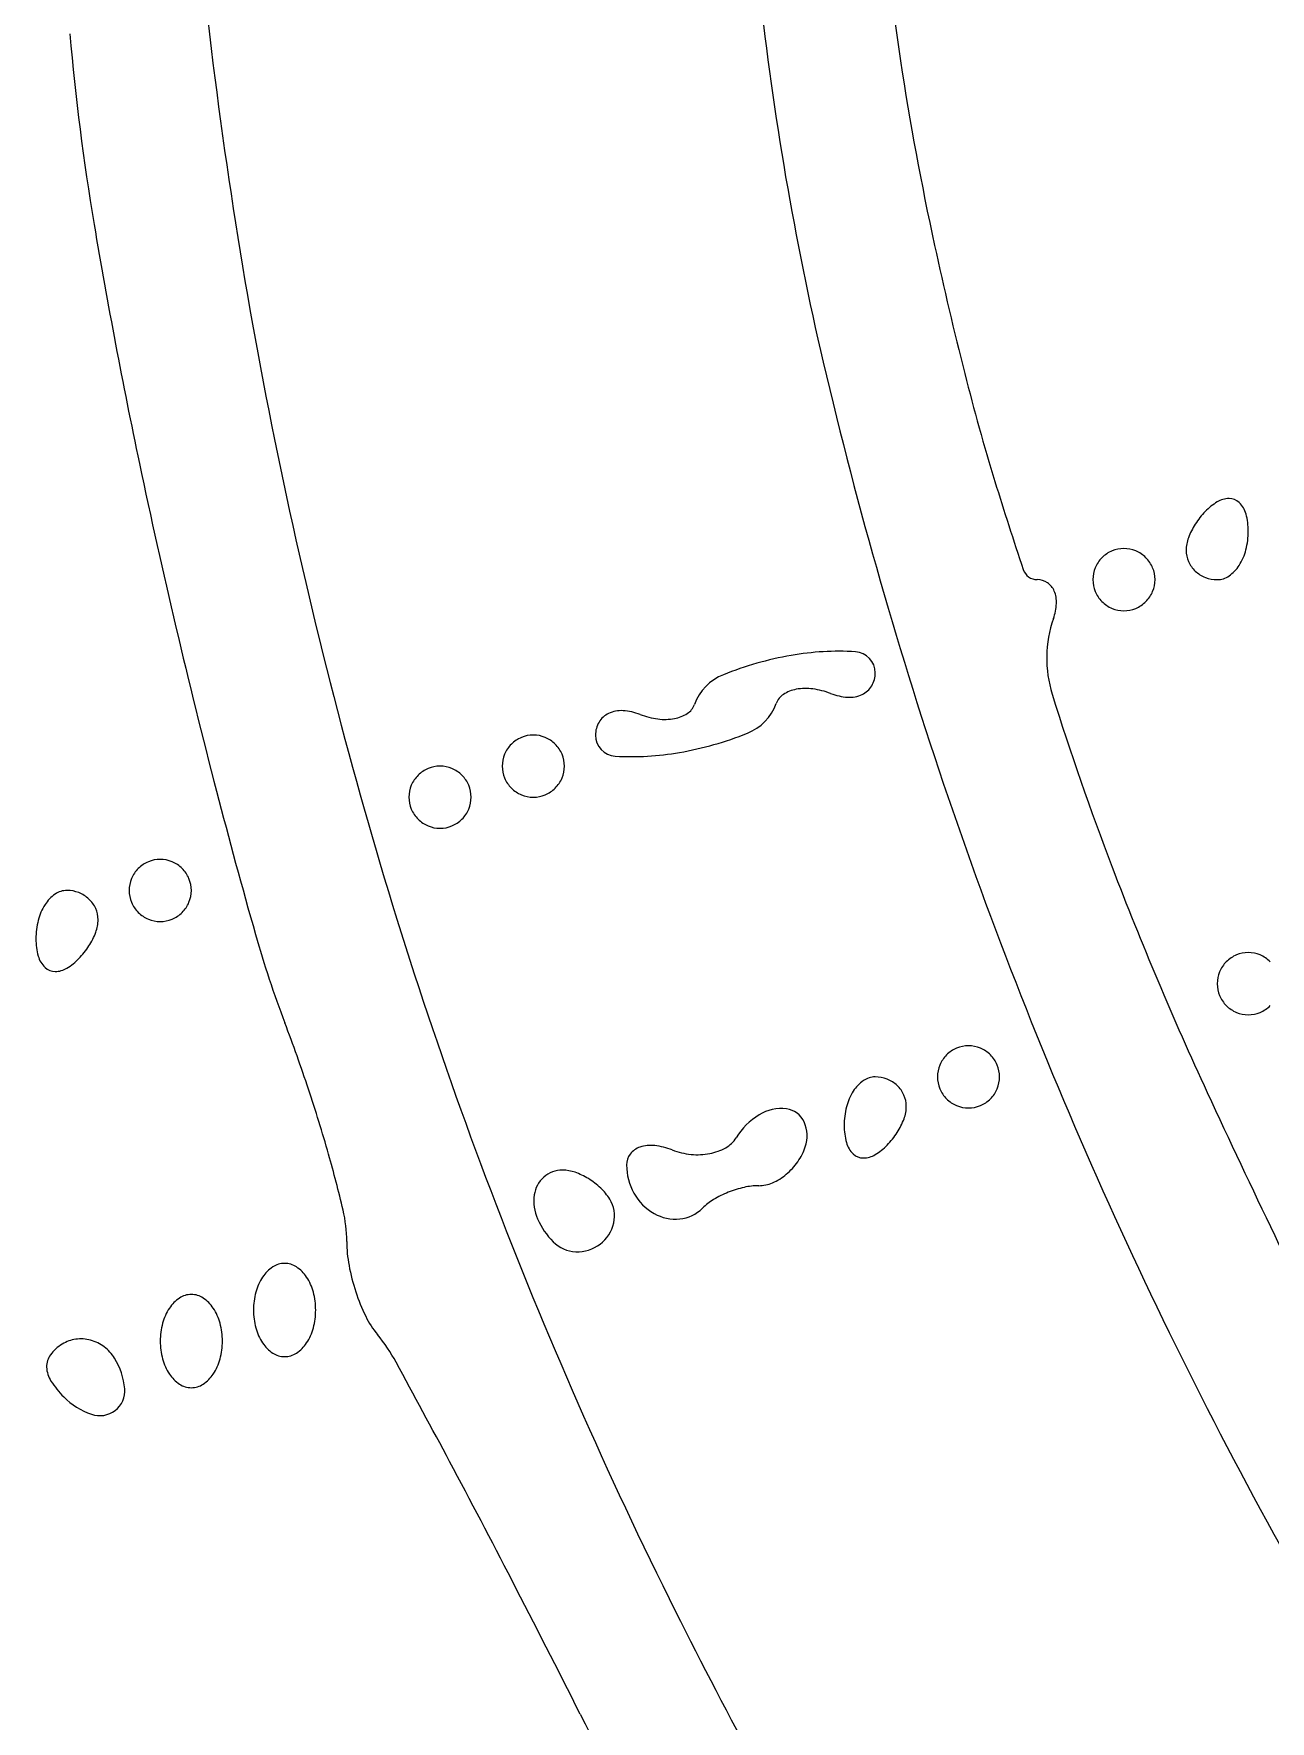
# Model space of a CAD drawing. Header units: metres. Extents: x -22 to 82, y -7 to 32.
# Drawn here: x 9.9785 to 10.0627, y 27.7783 to 27.8931 of the extents above; entities that cross this region are included whole.
import ezdxf

# ---------------------------------------------------------------- set-up
doc = ezdxf.new("R2010")
doc.units = ezdxf.units.M
doc.header["$LTSCALE"] = 2
doc.header["$MEASUREMENT"] = 0
doc.layers.add('ZSILUETAEDIFICIO', color=253, linetype='CONTINUOUS')
doc.layers.add('ZVEREDA', color=253, linetype='CONTINUOUS')

msp = doc.modelspace()

# ---------------------------------------------------------------- hatches: boundary and pattern name
at = {"layer": 'ZVEREDA'}
h = msp.add_hatch(dxfattribs=at)
h.set_pattern_fill('AR-SAND', color=256, scale=0.08)
h.set_pattern_definition([(37.50000000000001, (100.3217642182751, 117.4581959786875), (-0.0050394686487687, 0.1541459015210527), [0, -0.1216, 0, -0.136, 0, -0.13]), (7.499999999999999, (100.3217642182751, 117.4581959786875), (0.1415821364214182, 0.2257716852183792), [0, -0.0656, 0, -0.1096, 0, -0.042]), (327.5, (100.2233642182753, 117.4581959786875), (0.2491313489401196, 0.0004527242829572), [0, -0.04, 0, -0.144, 0, -0.188]), (317.5, (100.2233642182753, 117.4581959786875), (0.2404901283657835, 0.0702140451947399), [0, -0.02, 0, -0.0944, 0, -0.108])])
h.paths.add_polyline_path([(31.4583351261974, 30.10001185127862), (-5.580466054143699, 30.14202237673669), (-5.496152509190097, 24.7095630808688), (0.5053741138006274, 24.71459050236479), (0.5053741138006274, 23.02514520136083), (2.905374113800207, 23.02514520136083), (2.905811148500817, 24.71459050236479), (7.70575982083821, 24.71459050236479), (7.70575982083821, 23.02524487001511), (10.1053227861378, 23.02524487001511), (10.1057598208379, 24.71459050236479), (12.50561829493628, 24.71459050236479), (14.90575982083172, 24.71459050236479), (14.90575982083172, 23.02514520136083), (17.30547676903481, 23.02514520136083), (17.30591380373539, 24.71459050236479), (22.10547676902863, 24.63459050236452), (22.10547676902863, 23.02461800278962), (24.5050398048495, 23.02461800278962), (24.5050398048495, 24.63406330379348), (31.4583221007949, 24.61459050236454), (29.30561829493013, 24.61459050236454), (29.30561829493013, 20.61092766967829), (30.50572014345363, 20.61326742045304), (30.50572014345363, 24.61459050236454), (31.4583221007949, 24.61459050236454)])
h.paths.add_polyline_path([(3.274978631708791, 29.84745587849517), (21.85115500656482, 29.84745587849517), (21.85115500656482, 26.26298918530352), (3.274978631708791, 26.26298918530352)], flags=16)
edge = h.paths.add_edge_path(flags=0)
edge.add_line((4.190763625501631, 28.45334721717251), (4.191796270515823, 28.45334721717251))
edge.add_arc((4.030850849770815, 28.47872758158093), 0.1629343160792154, 351.0385129392877, 357.3660182868147)
edge.add_arc((4.112611057247875, 28.47496619707363), 0.0810876329450389, 344.53720768220717, 357.3660765305271, ccw=False)
edge = h.paths.add_edge_path(flags=0)
edge.add_arc((4.129473601766023, 28.48361260777853), 0.0424070857397566, 8.446156974039805, 17.04280200703507)
edge.add_arc((4.048520085864993, 28.46875624364435), 0.1245244297232045, 3.3254775150875844, 12.657113459455672, ccw=False)
edge.add_arc((4.009668740244905, 28.46649875537224), 0.1634413066505545, 3.325477516473139, 5.867953198212037)
edge.add_arc((4.024461425057098, 28.46801930679646), 0.148570677863494, 5.867861931155238, 8.446156969658695)
edge = h.paths.add_edge_path(flags=0)
edge.add_arc((4.187625943115307, 27.71049756740979), 0.005506773619038, 0, 44.649192788606285, ccw=False)
edge.add_line((4.193132716734738, 27.71049756740979), (4.193170576032799, 27.71059180186387))
edge.add_arc((4.083131412969806, 27.72142825678299), 0.110571452748189, 354.3757511834748, 357.7808422671732)
edge.add_arc((4.083495542828814, 27.72707965905653), 0.1105714527485412, 354.8460124112327, 363.6003750095574)
edge.add_arc((4.265141154600997, 27.71569919341579), 0.0736096129205384, 165.585485692761, 181.0365879312016)
edge = h.paths.add_edge_path(flags=0)
edge.add_ellipse((4.155844521799992, 27.55226263330349), major_axis=(-0.004886144824328529, 0.5517489951021792), ratio=0.0764573230342362, start_angle=264.41174822548277, end_angle=281.9145976805995, ccw=False)
edge.add_arc((-177.0033036909715, 27.24610176780652), 181.2017851309283, -3.410605131648481e-12, 0.07993633669821065, ccw=False)
edge.add_line((4.198481439956822, 27.24610176779618), (4.210484766247419, 27.6590139235833))
edge.add_ellipse((4.18687514976483, 27.77778923014426), major_axis=(0.01575538398604225, -0.1077800230216994), ratio=0.5161088083865675, start_angle=337.05526251174393, end_angle=345.80434126128097, ccw=False)
edge = h.paths.add_edge_path(flags=0)
edge.add_arc((387.0379938681306, 26.57348742740584), 383.1770730560518, 179.7962796488156, 179.8227156500893, ccw=False)
edge.add_arc((63.47661150482531, 27.72394417231078), 59.61364541384286, 179.6242268241421, 179.7962796450261, ccw=False)
edge.add_arc((107.9126775625507, 27.43250698258277), 104.0506671673548, 179.4892207827528, 179.6242268252662, ccw=False)
edge.add_arc((4.908773407262004, 28.32581589378475), 1.043191389333353, 173.5744382351789, 178.1175676432889, ccw=False)
edge.add_arc((3.941956756071903, 28.43638332363668), 0.0700943375474026, 136.9440126095541, 174.9430767679891, ccw=False)
edge.add_arc((3.939591411760631, 28.44492007257332), 0.0627084935053294, 98.57263522089539, 141.1716653543758, ccw=False)
edge.add_arc((3.971787529488921, 28.27408536092594), 0.2365196678389941, 91.78341864015289, 100.1162303726033, ccw=False)
edge.add_arc((4.161354391850892, 22.18584956753244), 6.327705978506592, 91.01273401402932, 91.78341864030182, ccw=False)
edge.add_line((4.049514576590127, 28.51256710557305), (4.169165289891879, 28.51468221717266))
edge.add_line((4.169165289891879, 28.51468221717232), (4.179750299263304, 28.53043944484654))
edge.add_arc((4.190827730734469, 28.52494372944767), 0.0123657743692955, 51.76101418273163, 153.6131534045893, ccw=False)
edge.add_line((4.198481439891822, 28.53465625290397), (4.198481439891822, 28.53636044799151))
edge.add_arc((4.193339192636984, 28.51586697619842), 0.0211287740527576, 75.9140893002533, 183.0668013861589)
edge.add_line((4.172240678425823, 28.51473658199643), (4.049514576590127, 28.51256710557305))
edge.add_arc((4.161354391844498, 22.18584956753244), 6.327705978506354, 91.01273401397248, 91.78341864024476)
edge.add_arc((3.971787529489319, 28.27408536092594), 0.2365196678390667, 91.78341864027549, 100.1162378328985)
edge.add_arc((3.941258338745911, 28.44519436956017), 0.0627084935053418, 100.1162378329312, 120.5228893311077)
edge.add_arc((3.942263761789718, 28.43729516592452), 0.0700943375474093, 117.9506432260986, 158.4595108276586)
edge.add_arc((4.001405707587139, 28.41591235581501), 0.1329691207264811, 159.2459526752788, 175.8968395766796)
edge.add_arc((4.909294928725814, 28.35078371074917), 1.04319138933335, 175.8968395763732, 179.4892207827571)
edge.add_arc((107.9126775622392, 27.43250698108915), 104.0506671670563, 179.4892207819287, 179.6242268244366)
edge.add_arc((63.47661150489225, 27.72394417644966), 59.6136454138861, 179.6242268281098, 179.7962796489794)
edge.add_arc((387.0379938451551, 26.57348740949783), 383.1770730331307, 179.7962796461218, 179.8227156473993)
edge.add_line((3.862755088178147, 27.75911035599103), (3.884622839891307, 27.72070371717251))
edge.add_arc((3.929255688633731, 27.74845655913333), 0.0525576961415898, 211.8734753522308, 222.0820973833024)
edge.add_arc((3.940104661909288, 27.75825274944765), 0.0671749997825091, 222.0818102784924, 230.2563674642507)
edge.add_arc((3.958449832274908, 27.78343227505326), 0.0982851158739191, 231.4181484407944, 254.9741783521728)
edge.add_arc((3.959368323424485, 27.7758030788865), 0.0911999037654329, 253.1739702547738, 268.217256623099)
edge.add_arc((3.968627737210397, 41.24924821526616), 13.56460629090511, 269.9489048779313, 270.3532500274084)
edge.add_arc((4.049525169780992, 16.95504494612499), 10.72985513343538, 89.5075836061958, 89.98540653837108, ccw=False)
edge.add_arc((4.130247462298712, 27.54011210430104), 0.1448483138350315, 64.17034698782749, 85.44946313993978, ccw=False)
edge.add_arc((4.191746138397974, 27.66642980881176), 0.0043674083606586, 1.4282544963651844, 68.34992075025048, ccw=False)
edge.add_arc((4.197384248272812, 27.67701561994579), 0.0105538936861254, 212.0429010611537, 263.0773218994982, ccw=False)
edge.add_arc((4.200612712082403, 27.70999352945552), 0.0404527841329601, 231.8085000024286, 252.4850053579366, ccw=False)
edge.add_arc((4.161788889977004, 27.66257060467501), 0.0208577567284913, 48.53142696656482, 82.63062587060486)
edge.add_arc((4.11933816690663, 27.13308106570912), 0.5520225538390414, 85.31102351279071, 89.99478211468639)
edge.add_arc((4.118411279294634, 16.9552485283175), 10.72985513343608, 89.99478211606726, 90.35325002811415)
edge.add_arc((4.073781246147718, 41.2494889468843), 13.56460629090747, 269.50474175352076, 269.9090879921701, ccw=False)
edge.add_arc((3.956613111675125, 27.77658927219733), 0.0911999037654514, 239.2648217281377, 269.94890487625094, ccw=False)
edge.add_arc((3.940104661909288, 27.75825274944765), 0.0671749997825307, 215.766892496466, 243.3781184107606, ccw=False)
edge.add_line((3.885598753388649, 27.71898970661965), (3.862755088177721, 27.75911035598011))
edge = h.paths.add_edge_path(flags=0)
edge.add_arc((3.982208672812931, 27.77710128656037), 0.0039699795081061, 57.093542815945284, 128.0095147918335, ccw=False)
edge.add_arc((3.983777369758798, 27.77691396217733), 0.0035691351575788, -36.39606693346491, 80.51639118771561, ccw=False)
edge.add_arc((3.985008823383225, 27.77555727172944), 0.0018093348073117, 293.7971605359992, 335.12409378026587, ccw=False)
edge.add_arc((3.984854518882713, 27.77590723729099), 0.002191808038586, 257.1681723130867, 293.7964911424778, ccw=False)
edge.add_arc((3.98554989726631, 27.77896024180501), 0.0053230039216045, 238.282669802615, 257.1684968903267, ccw=False)
edge.add_arc((3.980302814458611, 27.77683864407101), 0.0034331700992157, 99.02971341141892, 315.4979837284754, ccw=False)
edge = h.paths.add_edge_path(flags=0)
edge.add_arc((4.003867887505493, 27.77651366478631), 0.0041965817445002, 179.5419055987072, 270.4580944011244)
edge.add_arc((4.003949051078308, 27.77651352882827), 0.0041965817444636, 269.3499522369119, 383.1232100615633)
edge.add_arc((4.003864094692489, 27.77672872215237), 0.0041965817444639, 19.96411019100292, 182.4788541983977)
edge = h.paths.add_edge_path(flags=0)
edge.add_arc((3.979353550216473, 28.42993420992462), 0.0009651872828333, 125.0907544769644, 237.6009057839097)
edge.add_arc((3.995965221876986, 28.40704187017155), 0.0279429480104366, 127.8062335931203, 268.779035296377)
edge.add_line((3.995369806797299, 28.37910526650563), (4.002718144077988, 28.38645734180113))
edge.add_arc((4.10007393273122, 28.38764962442366), 0.0973630891154655, 166.3647067637932, 180.7016464897838, ccw=False)
edge.add_arc((3.991574634341134, 28.42003595056144), 0.0167827455633406, 325.7976337708378, 488.477492724186)
edge.add_arc((3.995342312636922, 28.45231582363164), 0.0238394652163404, 233.4109544616884, 272.5958997522416)
edge.add_arc((3.987035091752404, 28.42505208948006), 0.0100004255996245, 20.17316381762081, 145.4473270086913)

# ---------------------------------------------------------------- linework, layer by layer
at = {"layer": 'ZSILUETAEDIFICIO'}
for centre, radius, start, end in [((10.3296586230606, 27.93336575543805), 0.3415540514221019, 184.425211150531, 195.1422459506686), ((10.23078264591072, 27.92045733432116), 0.1954684374937991, 184.8341565448765, 192.3326431713459), ((10.24023636351083, 27.91949059151631), 0.2136199003903393, 186.2787752786446, 193.1817452088961), ((10.14111709744682, 27.90684213790564), 0.1607101417865982, 184.8987497008182, 189.5617534194582), ((10.38449441075019, 27.94783989577263), 0.4075164074703401, 189.5618444612261, 191.8893481874239), ((10.31575651923802, 27.93903466313196), 0.2824493336358008, 192.332506072274, 194.1489734288788), ((10.33646141062789, 27.94202785855128), 0.3124489856743097, 193.1817859253716, 204.4668006029605), ((10.18633016921632, 27.9064079293488), 0.1489739282729789, 194.1491786165451, 197.0811874591906), ((10.45806330320991, 27.96332731801988), 0.4826978026641684, 191.8891517639272, 193.2445249226656), ((10.27504087427522, 27.93366739068267), 0.2417783862703656, 197.0812703180883, 198.5725438201244), ((10.06129741492421, 27.85762151694337), 0.0042761992036278, 121.7175508310489, 135.63703570822), ((10.0598529239235, 27.85995875172563), 0.0015286146864785, 90.0260431276287, 121.7176733464926), ((10.0598526840665, 27.86048002872394), 0.0010073376328935, 46.74145390557726, 90.02587723856888), ((10.05940186037989, 27.86000092452133), 0.0016651999536039, 15.13117282117539, 46.74163590509664), ((10.06168616902661, 27.85710179002797), 0.0049073247640155, 147.3226608423919, 159.5103471526559), ((10.06210070794549, 27.85683583374646), 0.0053998440598165, 135.6366025955366, 147.3221384329674), ((10.05669465799863, 27.85926891817303), 0.0044696211107564, 359.9996549271413, 15.13076097381428), ((10.0593848616729, 27.85796177066914), 0.0024505825637735, 159.5110204133886, 180.0006877390727), ((10.05604441467332, 27.85926884609631), 0.005119864436182, 345.7447077474438, 0.0005053551688704996), ((10.05271622961823, 27.85595965718494), 0.0021293174229483, 135.0007884644147, 157.3767585382655), ((10.05271618817798, 27.85595961574546), 0.0021293174225145, 112.6232414527827, 134.999211522615), ((10.05270430226503, 27.85598827538234), 0.002098290871903, 90.00063228884795, 112.6246928648309), ((10.05270425595398, 27.85598827538126), 0.0020982908730643, 67.37530714711308, 89.9993677235803), ((10.05269237004111, 27.85595961574546), 0.0021293174225635, 45.00078847738501, 67.37675854721729), ((10.05269232860039, 27.85595965718494), 0.0021293174233184, 22.62324145702756, 44.99921152693536), ((10.05879584660562, 27.85796176529186), 0.0018615674963757, 180.0007398387543, 204.0743547034896), ((10.05748184910664, 27.85890370449101), 0.0036367777439354, 327.3223834703504, 345.7437675533189), ((10.04681123366822, 27.85698135693048), 0.0010097906765829, 198.5720766010667, 269.999741330139), ((10.05268756998132, 27.85597154309886), 0.0020982908719275, 157.3753071490141, 179.9993677235803), ((10.05272098823772, 27.85597154309886), 0.0020982908719379, 0.0006322764196846798, 22.62469285098589), ((10.05893786781169, 27.85802517025513), 0.0020170995207028, 204.0731119389726, 226.7409743857398), ((10.05901256971921, 27.85810455796548), 0.0021261077017174, 226.7410169515085, 248.7475912428397), ((10.05839339820949, 27.85831898014362), 0.0025538076016715, 304.9370861550453, 327.3228174182173), ((10.04681122714672, 27.85473424670664), 0.0012373195475008, 55.96359376302024, 89.99990911497723), ((10.04679358136013, 27.85470813697162), 0.0012688329092461, 22.56198723209016, 55.9632046216123), ((10.04617541153382, 27.85445124514354), 0.0019382560519225, 356.6746815381519, 22.56345091493628), ((10.0526875699818, 27.85597158940914), 0.0020982908723577, 180.0006322702055, 202.6246928462081), ((10.0527162296178, 27.85598347532328), 0.0021293174226753, 202.6232414720938, 224.9992115442445), ((10.05269232860093, 27.85598347532328), 0.0021293174230358, 315.0007884644147, 337.3767585326241), ((10.0527209882373, 27.85597158940914), 0.0020982908723822, 337.3753071537919, 359.9993677297945), ((10.05904928275842, 27.85819901289017), 0.0022274466359734, 248.7481436755712, 269.9999061408913), ((10.05904926572541, 27.85738008566415), 0.001408519410122, 270.0005444396617, 304.9376941098565), ((10.04436827440102, 27.85455635653386), 0.0037484474822984, 340.8679500959243, 356.6729833640146), ((10.05271618817849, 27.85598351676254), 0.0021293174227384, 225.0007884644147, 247.3767585358996), ((10.05270430226463, 27.85595485712594), 0.0020982908719275, 247.3753071490038, 269.9993677235803), ((10.05270425595452, 27.85595485712702), 0.0020982908729873, 270.0006322639913, 292.6246928390549), ((10.05269237004063, 27.85598351676254), 0.0021293174226753, 292.6232414641004, 314.9992115355853), ((10.05571950636039, 27.85061862253866), 0.0082663856841788, 160.8685713422651, 197.2549298397825), ((10.47296572547913, 27.96683654616328), 0.4980078277807672, 193.244712669882, 194.5686888143345), ((10.03406662044182, 27.82794134975944), 0.0232205285126863, 99.9417864588063, 111.7811566035156), ((10.03331699564822, 27.83221809722687), 0.018878581227024, 86.61242485917019, 99.94179131423553), ((10.0343476422633, 27.84962956446412), 0.0014366368456592, 7.138400205666372e-05, 86.6125798765244), ((10.02673038834183, 27.84630073819153), 0.0034496548592092, 111.7810998890391, 160.1165838676348), ((10.03404345625833, 27.84962955038151), 0.0017408228510063, 329.4484278341686, 0.0005224123511132453), ((10.0308419898067, 27.84613081366001), 0.0024146339311252, 100.3324104092004, 122.776253124854), ((10.03105743338003, 27.84494926612166), 0.0036156628726513, 82.3640084343056, 100.3328700725762), ((10.0308242039402, 27.84320957479514), 0.0053709183762748, 69.00616844354573, 82.36408578570646), ((10.03415205922531, 27.85188178712576), 0.0039178860412091, 249.0064955147693, 266.4388442346179), ((10.03427318055421, 27.84949398109535), 0.0014740789984544, 294.8435981322655, 329.4475128587483), ((10.0223371431828, 27.84788961796028), 0.0012220837837721, 302.7775867520148, 340.1172321302529), ((10.02580316987701, 27.84872239431667), 0.0034496548592866, 291.7810998876361, 340.1165838640815), ((10.0301964150369, 27.84713351454781), 0.0012220837844557, 122.7775867820791, 160.1172321447537), ((10.0340354179063, 27.85000746813478), 0.002039941186624, 266.438699917411, 294.8442100633589), ((10.23120424236302, 27.90512493457828), 0.1920211968375932, 197.2550147232492, 200.9679147399841), ((10.01849010196042, 27.84539358212652), 0.0017408228510063, 149.4484278277201, 180.0005224123511), ((10.01826037766449, 27.84552915141194), 0.0014740789989167, 114.8435981013718, 149.4475128282966), ((10.01849814031237, 27.84501566437353), 0.0020399411864329, 86.43869990427984, 114.8442100517889), ((10.01838149899342, 27.84314134538369), 0.0039178860398757, 69.00649550762331, 86.43884422673419), ((10.02170935427762, 27.85181355771283), 0.0053709183759489, 249.0061684526191, 262.364085794986), ((10.02147612483873, 27.85007386638654), 0.0036156628726513, 262.3640084343056, 280.3328700725762), ((10.02169156841197, 27.84889231884813), 0.0024146339311252, 280.3324104092003, 302.776253124854), ((10.01253122961793, 27.84326965718498), 0.002129317422616, 135.0007884557555, 157.3767585279062), ((10.01253118817863, 27.84326961574567), 0.0021293174226753, 112.6232414641004, 134.9992115355853), ((10.01251930226482, 27.84329827538232), 0.0020982908719379, 90.0006322764197, 112.6246928509962), ((10.0125192559542, 27.84329827538232), 0.0020982908719275, 67.37530714900383, 89.9993677235803), ((10.01250737004031, 27.84326961574567), 0.0021293174227384, 45.0007884644147, 67.37675853589961), ((10.012507328601, 27.84326965718498), 0.0021293174226753, 22.6232414720938, 44.99921154424447), ((10.0181859159554, 27.84539356804436), 0.0014366368458593, 180.0000714021364, 266.6125798951603), ((10.01846693777881, 27.86708178274631), 0.0232205285098999, 279.9417864565596, 291.78115660144), ((10.30343329533272, 27.926269258079), 0.3143855385984945, 195.1423141696209, 206.5466695330024), ((10.01250256998199, 27.84328154309901), 0.0020982908723822, 157.3753071537919, 179.9993677297945), ((10.012535988237, 27.84328154309799), 0.002098290872795, 0.0006323012501987612, 22.62469287485876), ((10.01921656257099, 27.86280503528138), 0.018878581227024, 266.6124248591702, 279.9417913142356), ((10.00618622961861, 27.8411546571848), 0.0021293174234555, 135.0007884687351, 157.3767585373201), ((10.00618618817791, 27.84115461574567), 0.0021293174223537, 112.6232414551537, 134.9992115269353), ((10.00617430226501, 27.84118327538096), 0.0020982908731622, 90.0006322764197, 112.6246928505159), ((10.00617425595399, 27.84118327538204), 0.0020982908721548, 67.37530713754586, 89.99936771115203), ((10.00616237004101, 27.84115461574567), 0.0021293174223536, 45.00078847306464, 67.37675854484628), ((10.00616232860079, 27.8411546571848), 0.0021293174231576, 22.62324146737595, 44.9992115399241), ((10.01250256998199, 27.84328158940917), 0.0020982908723577, 180.0006322702055, 202.6246928462081), ((10.012535988237, 27.84328158941037), 0.002098290872837, 337.3753071251413, 359.9993676987498), ((10.41953329248889, 27.95294856711087), 0.4428000307205202, 194.5685573844275, 195.8760328882149), ((10.0061575699813, 27.84116654309884), 0.0020982908719275, 157.3753071490141, 179.9993677235803), ((10.00619098823773, 27.84116654309884), 0.0020982908719379, 0.0006322764196846798, 22.62469285098589), ((10.01253122961793, 27.84329347532326), 0.0021293174226753, 202.6232414720938, 224.9992115442445), ((10.01253118817863, 27.84329351676251), 0.0021293174227384, 225.0007884644147, 247.3767585358996), ((10.01251930226482, 27.84326485712597), 0.0020982908719275, 247.3753071490038, 269.9993677235803), ((10.0125192559542, 27.84326485712597), 0.0020982908719379, 270.0006322764197, 292.6246928509962), ((10.01250737004031, 27.84329351676251), 0.0021293174226753, 292.6232414641004, 314.9992115355853), ((10.012507328601, 27.84329347532326), 0.002129317422616, 315.0007884557555, 337.3767585279062), ((10.00615756998172, 27.84116658940934), 0.0020982908724451, 180.0006322764197, 202.6246928519422), ((10.00618622961812, 27.84117847532326), 0.0021293174229968, 202.6232414673759, 224.9992115355853), ((10.00616232860122, 27.84117847532326), 0.002129317422616, 315.0007884557555, 337.3767585279062), ((10.00619098823722, 27.84116658940934), 0.0020982908723822, 337.3753071480579, 359.9993677235803), ((10.00618618817842, 27.84117851676251), 0.0021293174227384, 225.0007884644147, 247.3767585358996), ((10.00617430226447, 27.84114985712699), 0.0020982908730643, 247.3753071609451, 269.9993677360086), ((10.00617425595439, 27.84114985712597), 0.0020982908719379, 270.0006322764197, 292.6246928509962), ((10.0061623700405, 27.84117851676251), 0.0021293174226753, 292.6232414641004, 314.9992115355853), ((9.987151188178643, 27.83480961574566), 0.0021293174226753, 112.6232414641004, 134.9992115355853), ((9.987139302264723, 27.83483827538231), 0.0020982908719379, 90.0006322764197, 112.6246928509962), ((9.987139255954219, 27.83483827538231), 0.0020982908719275, 67.37530714900383, 89.9993677235803), ((9.987127370040696, 27.83480961574452), 0.0021293174236129, 45.00078848604417, 67.37675855896137), ((9.98712256998192, 27.834821543099), 0.0020982908723822, 157.3753071537919, 179.9993677297945), ((9.987151229617922, 27.83480965718496), 0.002129317422616, 135.0007884557555, 157.3767585279062), ((9.987127328600991, 27.83480965718604), 0.0021293174221929, 22.6232414438527, 44.99921151395584), ((9.987155988236992, 27.83482154309797), 0.002098290872795, 0.0006323012501987612, 22.62469287485876), ((10.28479466135349, 27.92566135776048), 0.2494117682275815, 200.9677889629181, 204.7943330514837), ((9.981450160009246, 27.83247415236451), 0.0025538076016715, 124.9370861550453, 147.3228174182173), ((9.980794292493329, 27.83341304684348), 0.0014085194106812, 90.00054442116257, 124.9376940939696), ((9.98079427546125, 27.83259411961814), 0.0022274466359734, 68.74814368647787, 89.99990615259007), ((9.980830988499491, 27.83268857454266), 0.0021261077020941, 46.74101694256886, 68.74759123364169), ((9.98712256998192, 27.83482158940916), 0.0020982908723577, 180.0006322702055, 202.6246928462081), ((9.987155988236992, 27.8348215894103), 0.002098290872837, 337.3753071251413, 359.9993676987498), ((9.982361709112212, 27.83188942801712), 0.0036367777439354, 147.3223834703504, 165.7437675533189), ((9.98090569040852, 27.832767962253), 0.0020170995199139, 24.07311194950302, 46.74097440012844), ((9.9810477116132, 27.83283136721735), 0.0018615674964199, 0.0007398107581109728, 24.07435467223434), ((9.987151229617922, 27.83483347532331), 0.0021293174226753, 202.6232414720938, 224.9992115442445), ((9.987151188178643, 27.8348335167625), 0.0021293174227384, 225.0007884644147, 247.3767585358996), ((9.987127370040696, 27.83483351676364), 0.0021293174234792, 292.6232414410386, 314.9992115139558), ((9.987127328600991, 27.83483347532211), 0.0021293174221787, 315.0007884860442, 337.3767585561473), ((9.983799143545411, 27.83152428641193), 0.005119864436182, 165.7447077474439, 180.0005053551689), ((9.980458696544929, 27.83283136183746), 0.002450582564683, 339.5110204544397, 0.0006877762793654686), ((9.987139302264723, 27.83480485712596), 0.0020982908719275, 247.3753071490038, 269.9993677235803), ((9.987139255954219, 27.83480485712596), 0.0020982908719379, 270.0006322764197, 292.6246928509962), ((9.983148900220101, 27.83152421433692), 0.0044696211107923, 179.9996549504606, 195.1307609978529), ((9.977742850273216, 27.83395729876167), 0.0053998440600765, 315.6366025988991, 327.3221384375985), ((9.97815738919391, 27.83369134248034), 0.0049073247628171, 327.3226608337911, 339.5103471445823), ((10.06430025923032, 27.85191869108604), 0.0734796497946016, 195.8762437416713, 200.8109394513324), ((9.980441697838813, 27.83079220798601), 0.0016651999529416, 195.1311727950482, 226.7416358836622), ((9.978546143296398, 27.83317161556499), 0.0042761992028115, 301.7175508154943, 315.6370356932509), ((10.06117622961781, 27.82846465718495), 0.002129317422616, 135.0007884557555, 157.3767585279062), ((10.06117618817848, 27.82846461574565), 0.0021293174226753, 112.6232414641004, 134.9992115355853), ((10.06116430226464, 27.82849327538236), 0.0020982908719379, 90.0006322764197, 112.6246928509962), ((10.06116425595451, 27.82849327538116), 0.0020982908730643, 67.37530716094635, 89.9993677360086), ((10.06115237004062, 27.82846461574565), 0.0021293174227384, 45.0007884644147, 67.37675853589961), ((9.979990874152719, 27.83031310378476), 0.0010073376333483, 226.741453904461, 270.0258772385428), ((9.979990634296229, 27.83083438078262), 0.0015286146862394, 270.0260431105626, 301.7176733320028), ((10.06114756998181, 27.82847654309887), 0.0020982908723822, 157.3753071480579, 179.9993677235803), ((10.06114756998181, 27.82847658940938), 0.0020982908724451, 180.0006322764197, 202.6246928519422), ((10.06117622961781, 27.8284884753233), 0.0021293174226753, 202.6232414720938, 224.9992115442445), ((10.06117618817848, 27.82848851676255), 0.0021293174227384, 225.0007884644147, 247.3767585358996), ((10.06116430226464, 27.82845985712584), 0.0020982908719275, 247.3753071490038, 269.9993677235803), ((10.06116425595451, 27.82845985712703), 0.0020982908729873, 270.0006322639913, 292.6246928390549), ((10.06115237004062, 27.82848851676255), 0.0021293174226753, 292.6232414641004, 314.9992115355853), ((9.886576196351825, 27.78436909038243), 0.116648704433007, 18.45283375375243, 20.81081564964657), ((10.04212930226481, 27.82214827538229), 0.0020982908719379, 90.0006322764197, 112.6246928509962), ((10.04212925595422, 27.82214827538229), 0.0020982908719275, 67.37530714900383, 89.9993677235803), ((10.04214122961841, 27.82211965718494), 0.0021293174230358, 135.0007884644147, 157.3767585326241), ((10.0421411881787, 27.82211961574563), 0.0021293174226753, 112.6232414641004, 134.9992115355853), ((10.04211737004039, 27.82211961574563), 0.0021293174227384, 45.0007884644147, 67.37675853589961), ((10.04211732860063, 27.82211965718494), 0.0021293174229968, 22.62324146737595, 44.9992115355853), ((10.03644016000882, 27.81978415236455), 0.0025538076012887, 124.9370861466801, 147.3228174126963), ((10.03578429249299, 27.82072304684402), 0.0014085194098615, 90.00054442116257, 124.9376940947001), ((10.03578427546083, 27.81990411961812), 0.0022274466359734, 68.74814368647787, 89.99990615259007), ((10.03582098850015, 27.81999857454167), 0.0021261077026121, 46.74101697250396, 68.74759126537276), ((10.0421125699815, 27.82213154309784), 0.0020982908723822, 157.3753071203533, 179.9993676987498), ((10.0421125699815, 27.82213158941028), 0.0020982908723753, 180.0006323012502, 202.6246928796467), ((10.042145988237, 27.82213154309903), 0.0020982908723577, 0.0006322702055423879, 22.62469284620816), ((10.042145988237, 27.82213158940914), 0.0020982908723822, 337.3753071537919, 359.9993677297945), ((9.9018544000389, 27.78946750936893), 0.1005422652265123, 15.81667772123787, 18.45262570739093), ((10.03735170911182, 27.81919942801716), 0.0036367777434947, 147.3223834664846, 165.7437675515547), ((10.03589569040764, 27.82007796225417), 0.0020170995198748, 24.07311191475901, 46.7409743636027), ((10.03603771161281, 27.82014136721648), 0.0018615674967909, 0.0007398387543201653, 24.07435469778623), ((10.04214122961841, 27.82214347532329), 0.0021293174229968, 202.6232414673759, 224.9992115355853), ((10.04211732860063, 27.82214347532329), 0.0021293174230358, 315.0007884644147, 337.3767585326241), ((10.67797178410302, 28.10728802965832), 0.6825127931607177, 204.794373013098, 206.5996110979887), ((10.0304206611288, 27.81546197449603), 0.0048160646358584, 121.799353967281, 148.2823613825418), ((10.02937866948491, 27.81714264992326), 0.0028385873352217, 82.47506734491115, 121.8001265450962), ((10.02955080079465, 27.81844595816125), 0.0015239613242454, 24.04660285850634, 82.47396848161402), ((10.0387891435455, 27.81883428641197), 0.005119864436182, 165.7447077474439, 180.0005053551689), ((10.0354486965459, 27.82014136183767), 0.0024505825637735, 339.5110204469855, 0.0006877709641242629), ((10.0421411881787, 27.82214351676254), 0.0021293174227384, 225.0007884644147, 247.3767585358996), ((10.04212930226481, 27.82211485712583), 0.0020982908719275, 247.3753071490038, 269.9993677235803), ((10.04212925595422, 27.82211485712583), 0.0020982908719379, 270.0006322764197, 292.6246928509962), ((10.04211737004039, 27.82214351676254), 0.0021293174226753, 292.6232414641004, 314.9992115355853), ((10.02880478243043, 27.81811307971748), 0.0023408771449572, 341.5647128480626, 24.04665493417266), ((10.03813890021979, 27.81883421433514), 0.0044696211103175, 179.9996549271413, 195.1307609753458), ((10.03314738919275, 27.82100134248032), 0.0049073247640155, 327.3226608423919, 339.5103471526559), ((10.02020620180451, 27.81605100181929), 0.0013711979510599, 108.2714780386597, 142.660100054224), ((10.0205095058966, 27.81513218740548), 0.0023387791091084, 83.33623069505892, 108.2701429397295), ((10.02021181191429, 27.81258328865226), 0.0049050032918839, 69.00692877396163, 83.33737815095198), ((10.0238575760757, 27.82043326911753), 0.0035813258594182, 280.8053663800485, 299.3346788253397), ((10.024645420089, 27.81903129981816), 0.0019731541941245, 299.3352008926293, 328.2821837168741), ((10.02729351429872, 27.81861682859204), 0.003933891361633, 325.0319989318147, 341.5649489144064), ((10.0354316978389, 27.81810220798684), 0.0016651999536039, 195.1311728211754, 226.7416359050966), ((10.033536143296, 27.82048161556679), 0.0042761992044084, 301.7175508026892, 315.6370356800944), ((10.03273285027282, 27.82126729876154), 0.0053998440604593, 315.6366026022801, 327.3221384401986), ((9.911516834707726, 27.79220404174663), 0.0904997927878795, 13.32712693233181, 15.81710353393746), ((10.02009257823713, 27.81613766068597), 0.0012282991274459, 142.6592022878764, 179.9997402654493), ((10.02279093763789, 27.81613764967267), 0.0039266585281715, 179.999758051979, 209.2861240856725), ((10.02374343828549, 27.82178678850164), 0.0049528257949683, 249.0068132003956, 264.2750533421938), ((10.0236937731849, 27.82129112987315), 0.004454685154750999, 264.2747183260997, 280.8063003526619), ((10.02691943793823, 27.81887846971432), 0.0043903880210912, 309.8052865808678, 325.0317715732985), ((10.03498087415281, 27.81762310378429), 0.0010073376328933, 226.7414538867291, 270.0258772126962), ((10.03498063429581, 27.81814438078254), 0.0015286146862394, 270.0260431105626, 301.7176733320028), ((10.01449833280572, 27.8138516387321), 0.0019307686334253, 131.1419209416667, 172.5520279390729), ((10.0145094456623, 27.81383887110684), 0.0019476951471611, 89.9997515013481, 131.1410012597684), ((10.01450944798191, 27.81321265848248), 0.0025739077716553, 70.68661304933748, 89.99986359553814), ((10.01379402722861, 27.81117116577144), 0.0047371274420497, 58.45339511588408, 70.68701659173614), ((10.01362576714038, 27.81089723155117), 0.005058610582017, 46.56953479886544, 58.4525617745743), ((10.02785302921913, 27.81707133348533), 0.0023422672310671, 269.9999973191382, 293.7081691998227), ((10.02721543822892, 27.81852321431285), 0.0039279784935611, 293.7083421847448, 309.8057671741998), ((10.0156625425777, 27.81369939860298), 0.0031048901982741, 172.5512160517933, 203.4609739222662), ((10.01452097343892, 27.81184273058767), 0.0037565496267476, 31.71838263712131, 46.57108004896477), ((10.01585398298923, 27.8126666539755), 0.0021894618158088, 347.4738256254702, 31.71729239569481), ((10.02252637950889, 27.81598926822994), 0.0036233302305891, 209.2860884890927, 240.3907080828076), ((10.02675507630212, 27.81047821617847), 0.0038495934513501, 120.7708134375974, 134.9994434413721), ((10.0284389217629, 27.80765050398537), 0.0071406862446882, 111.8116363832875, 120.7717952275707), ((10.02849184690029, 27.80751794644993), 0.0072834187115052, 102.9166957143072, 111.8107210800891), ((10.02785307211823, 27.81030364607983), 0.004425420174566, 90.0005568315473, 102.9178312033419), ((9.990591007136317, 27.81093595768135), 0.0092371973344202, 0.01602518703444391, 13.32689044630075), ((10.02219487869999, 27.81540595483261), 0.0029524000510319, 240.3908353193449, 275.6140720587975), ((10.02223493703443, 27.81499839657982), 0.0025428778909887, 275.6141654373131, 315.0001871986812), ((10.34276604420512, 27.94489668686111), 0.3193756429064596, 204.466809086132, 215.5677710672387), ((10.01742862668863, 27.81446591707248), 0.0050301443763219, 203.4613207060577, 225.0000260909934), ((10.0155746303069, 27.81272869851506), 0.0024756216411873, 307.1089685480575, 347.4742856479863), ((10.00869101215611, 27.81094106112329), 0.0088628084048229, 180.016290307329, 190.6695219066941), ((10.0155037990942, 27.81254109463185), 0.0023080307311668, 225.0001473280862, 267.7355378391804), ((10.01551437346762, 27.81280836278853), 0.0025755079918266, 267.7354086368031, 307.1087488710651), ((9.996170103673904, 27.80713329282281), 0.0024812698175178, 123.7188989490544, 146.3102772525028), ((9.995599272754816, 27.80798857134766), 0.0014529949065576, 89.99974941824253, 123.7181324752991), ((9.995599285464124, 27.80798857134766), 0.001452994906472, 56.28186752470094, 90.00025058175747), ((9.995028454544979, 27.80713329282162), 0.0024812698184516, 33.68972276351449, 56.28110106553562), ((10.01375918081771, 27.81189592060815), 0.0140201420394133, 190.6695661855022, 198.2250578758298), ((9.996969878507315, 27.806600108765), 0.0034424800046196, 146.3101694137326, 165.1579817112552), ((9.994228679711995, 27.80660010876647), 0.0034424800037987, 14.84201826873084, 33.68983056737586), ((9.989825103673638, 27.80501829282304), 0.0024812698173916, 123.7188989519667, 146.3102772568711), ((9.989254272755005, 27.80587357134698), 0.0014529949073774, 89.99974941824253, 123.7181324752769), ((9.989254285464312, 27.80587357134766), 0.001452994906472, 56.28186752470094, 90.00025058175747), ((9.988683454545225, 27.80501829282304), 0.0024812698173169, 33.68972274312886, 56.28110104803331), ((9.998218983616226, 27.80626907917303), 0.0047347045065357, 165.1577289389735, 180.0001563348837), ((9.992979574603226, 27.80626907917127), 0.004734704506582, 359.9998436871329, 14.84227108370867), ((10.0132046214637, 27.81171321004882), 0.0134362591626371, 198.2246045097476, 205.8899828343986), ((9.990624878507106, 27.80448510876647), 0.0034424800038306, 146.3101694326232, 165.1579817312692), ((9.987883679711814, 27.80448510876647), 0.0034424800037987, 14.84201826873084, 33.68983056737586), ((9.998218983616226, 27.80626905333531), 0.0047347045065556, 179.9998436651163, 194.8422710610265), ((9.992979574603226, 27.80626905333702), 0.0047347045065356, 345.1577289162811, 0.0001563128671501466), ((10.00686011422863, 27.8086338269548), 0.0063839281795363, 205.8897684502186, 219.2632173005602), ((9.991873983615903, 27.8041540791715), 0.0047347045065356, 165.1577289189461, 180.000156315616), ((9.986634574602505, 27.8041540791715), 0.0047347045069633, 359.999843684384, 14.84227107964893), ((9.996969878507798, 27.80593802374307), 0.0034424800049339, 194.8420182831517, 213.6898305820779), ((9.994228679711597, 27.80593802374176), 0.0034424800042119, 326.3101694368164, 345.1579817368619), ((9.992475996049734, 27.79687591954445), 0.0121943183054087, 28.60241262984757, 39.2634196183263), ((9.98197291183547, 27.80150811078227), 0.0028704185964498, 121.7172248658192, 143.3392968911335), ((9.981707526097807, 27.80193754072098), 0.0023656021327778, 97.62213844555615, 121.7175128043688), ((9.981734085863792, 27.80173914830817), 0.002565764493134, 74.95087814112497, 97.62237175643452), ((9.981697505695792, 27.801603246345), 0.0027065034389029, 52.94938114115278, 74.95005142813903), ((9.981618380792725, 27.80149834108602), 0.0028379030601149, 31.71809710944002, 52.95054588335361), ((9.991873983615903, 27.80415405333684), 0.0047347045065238, 179.999843684384, 194.8422710810539), ((9.986634574602505, 27.80415405333684), 0.0047347045069904, 345.1577289203511, 0.0001563156159636134), ((9.996170103672995, 27.80540483968537), 0.002481269816812, 213.6897227591461, 236.2811010655135), ((9.995028454545889, 27.80540483968645), 0.00248126981777, 303.7188989199186, 326.3102772248366), ((9.980736644515417, 27.80242827274799), 0.0013292972741879, 143.339124809101, 181.766676871312), ((9.98127325562092, 27.80244483948064), 0.0018661640500703, 181.7671508147674, 212.766469674833), ((9.979972672213819, 27.80048127933725), 0.0047725273971992, 5.200487558691635, 31.7174148654842), ((9.990624878507504, 27.80382302374198), 0.0034424800043032, 194.8420182667902, 213.6898305663316), ((9.987883679711302, 27.80382302374198), 0.0034424800042702, 326.3101694336683, 345.1579817332097), ((9.995599272754816, 27.80454956116074), 0.0014529949066994, 236.2818675247009, 270.0002505817574), ((9.995599285464124, 27.80454956116074), 0.0014529949065576, 269.9997494182425, 303.7181324752991), ((9.226038682497148, 27.37896132104748), 0.8851655476380618, 28.10517552063038, 28.60227292414953), ((9.985177045089301, 27.80495739813682), 0.0065086335669546, 212.7662489835551, 225.0000989896614), ((9.989825103672729, 27.80328983968536), 0.002481269816812, 213.6897227591461, 236.2811010655135), ((9.989254272755005, 27.80243456116114), 0.0014529949071541, 236.2818675197436, 270.0002505817574), ((9.989254285464312, 27.80243456116051), 0.0014529949063685, 269.9997494182425, 303.7181324802564), ((9.98868345454619, 27.80328983968536), 0.002481269816761, 303.7188989344865, 326.3102772408538), ((9.984083377733242, 27.80386372660166), 0.0049619514041053, 225.00009572307, 250.8451938312037), ((9.983063620584971, 27.80076261288201), 0.0016688021521639, 307.3122491571051, 5.200190549017446), ((9.983024181288982, 27.80081435411978), 0.0017338606930173, 250.84484511929, 307.3123950658338), ((9.443403817982215, 27.49504880348047), 0.6387433373929718, 27.28630176846618, 28.10516956462863), ((9.123839626156325, 27.33020488279931), 0.9983191859730106, 26.70034732752779, 27.28636728320675), ((10.3161462240289, 27.9326207384953), 0.3285967967941005, 206.5466872301179, 214.9582830907347), ((10.29819528493289, 27.92085274132256), 0.3162058636473264, 206.7002784902965, 215.4004716358372)]:
    msp.add_arc(centre, radius, start, end, dxfattribs=at)

doc.saveas('drawing.dxf')
